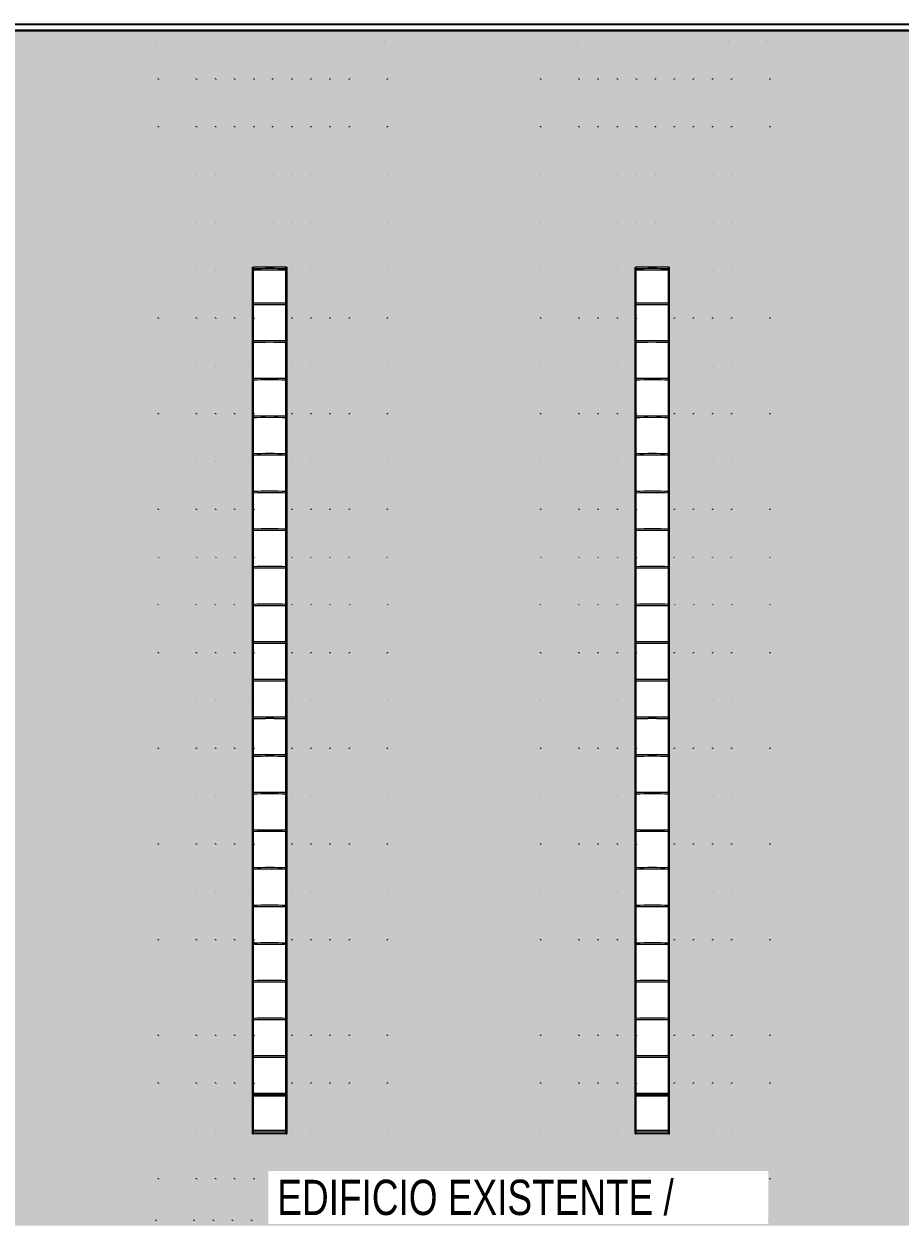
# Model space of a CAD drawing. Header units: metres. Extents: x -55 to 263, y -124 to 62.
# Drawn here: x 71.4 to 99.33, y -22.8 to 15.44 of the extents above; entities that cross this region are included whole.
import ezdxf

# ---------------------------------------------------------------- set-up
doc = ezdxf.new("R2010")
doc.units = ezdxf.units.M
doc.linetypes.add('01_Grid', pattern=[2.61, 1.8, -0.405, 0, -0.405])
for name, color, linetype, lineweight in [('0-1', 7, 'Continuous', 5), ('03EJES-1', 1, '01_Grid', 5), ('14HATCH-1', 10, 'Continuous', 5), ('29NOTAS-1', 7, 'Continuous', 5), ('53BAPS-1', 53, 'Continuous', 5), ('54ESTRUCTURA-2', 9, 'Continuous', 30), ('54ESTRUCTURA-7', 213, 'Continuous', 9), ('54ESTRUCTURA-8', 255, 'Continuous', 9), ('70LINEA-4', 255, 'Continuous', 9), ('70LINEA-5', 213, 'Continuous', 9)]:
    doc.layers.add(name, color=color, linetype=linetype, lineweight=lineweight)
doc.styles.add('Arial_1', font='arial.ttf', dxfattribs={"width": 0.75, "height": 1.125})

# ---------------------------------------------------------------- blocks, each defined once
blk = doc.blocks.new('22011_AR_rvt-1-A1 _ A250')
at = {"layer": '14HATCH-1'}
h = blk.add_hatch(color=256, dxfattribs=at)
h.paths.add_polyline_path([(194.783, -22.86), (194.93, -22.856), (194.926, -22.851), (194.92, -22.816), (194.797, -22.816), (194.787, -22.856)])
h.paths.add_polyline_path([(194.783, -15.245), (194.791, -15.254), (194.797, -15.288), (194.92, -15.288), (194.926, -15.236), (194.92, -15.201), (194.797, -15.201), (194.791, -15.236)])
h.paths.add_polyline_path([(194.783, -7.62), (194.791, -7.629), (194.797, -7.664), (194.92, -7.664), (194.926, -7.611), (194.92, -7.576), (194.797, -7.576), (194.791, -7.611)])
h.paths.add_polyline_path([(194.783, -0.005), (194.791, -0.014), (194.797, -0.048), (194.92, -0.048), (194.926, 0.004), (194.92, 0.039), (194.797, 0.039), (194.791, 0.004)])
h.paths.add_polyline_path([(194.783, 7.62), (194.791, 7.611), (194.797, 7.576), (194.92, 7.576), (194.926, 7.63), (194.92, 7.664), (194.797, 7.664), (194.791, 7.629)])
h.paths.add_polyline_path([(-12.05, -22.86), (-11.903, -22.855), (-11.908, -22.846), (-11.912, -22.816), (-12.036, -22.816), (-12.041, -22.851), (-12.05, -22.86)])
h.paths.add_polyline_path([(106.186, -22.86), (194.783, -22.855), (194.783, -22.808), (194.93, -22.808), (194.926, -15.296), (194.783, -15.296), (194.783, -15.193), (194.93, -15.193), (194.926, -7.672), (194.783, -7.672), (194.783, -7.568), (194.93, -7.568), (194.926, -0.056), (194.783, -0.056), (194.783, 0.047), (194.93, 0.047), (194.926, 7.568), (194.783, 7.568), (194.783, 7.672), (194.93, 7.672), (194.926, 14.807), (194.783, 14.807), (194.783, 14.825), (183.219, 14.825), (183.215, 13.745), (182.541, 13.745), (182.541, 15.24), (0.339, 15.24), (0.339, 13.745), (-0.339, 13.745), (-0.339, 14.825), (-11.898, 14.825), (-11.898, 14.807), (-12.05, 14.807), (-12.05, -22.808), (-11.898, -22.808), (-11.898, -22.86), (105.605, -22.86)])
h.paths.add_polyline_path([(18.467, -19.926), (17.913, -19.928), (17.727, -19.931), (17.727, 7.689), (18.165, 7.695), (18.631, 7.693), (18.827, 7.689), (18.827, -19.931), (18.468, -19.926)])
h.paths.add_polyline_path([(6.367, -19.927), (5.894, -19.926), (5.535, -19.925), (5.535, 7.689), (5.973, 7.695), (6.433, 7.693), (6.635, 7.689), (6.635, -19.931), (6.368, -19.927)])
h.paths.add_polyline_path([(30.751, -19.927), (30.278, -19.926), (29.919, -19.925), (29.919, 7.689), (30.357, 7.695), (30.817, 7.693), (31.019, 7.689), (31.019, -19.931), (30.752, -19.927)])
h.paths.add_polyline_path([(91.619, -19.926), (91.065, -19.928), (90.879, -19.928), (90.879, 7.689), (91.317, 7.695), (91.777, 7.693), (91.979, 7.689), (91.979, -19.931), (91.62, -19.926)])
h.paths.add_polyline_path([(152.579, -19.926), (152.025, -19.928), (151.839, -19.925), (151.839, 7.689), (152.277, 7.695), (152.737, 7.693), (152.939, 7.689), (152.939, -19.931), (152.58, -19.926)])
h.paths.add_polyline_path([(140.479, -19.927), (140.006, -19.926), (139.647, -19.928), (139.647, 7.689), (140.085, 7.695), (140.545, 7.693), (140.747, 7.689), (140.747, -19.931), (140.48, -19.927)])
h.paths.add_polyline_path([(42.851, -19.926), (42.297, -19.928), (42.111, -19.929), (42.111, 7.689), (42.549, 7.695), (43.009, 7.693), (43.211, 7.689), (43.211, -19.931), (42.852, -19.926)])
h.paths.add_polyline_path([(128.287, -19.927), (127.814, -19.926), (127.455, -19.925), (127.455, 7.689), (127.893, 7.695), (128.353, 7.693), (128.555, 7.689), (128.555, -19.931), (128.288, -19.927)])
h.paths.add_polyline_path([(55.043, -19.926), (54.489, -19.928), (54.303, -19.925), (54.303, 7.689), (54.741, 7.695), (55.201, 7.693), (55.403, 7.689), (55.403, -19.931), (55.044, -19.926)])
h.paths.add_polyline_path([(116.095, -19.927), (115.622, -19.926), (115.263, -19.928), (115.263, 7.689), (115.701, 7.695), (116.161, 7.693), (116.363, 7.689), (116.363, -19.931), (116.096, -19.927)])
h.paths.add_polyline_path([(67.327, -19.927), (66.854, -19.926), (66.495, -19.929), (66.495, 7.689), (66.933, 7.695), (67.393, 7.693), (67.595, 7.689), (67.595, -19.931), (67.328, -19.927)])
h.paths.add_polyline_path([(103.903, -19.927), (103.43, -19.926), (103.071, -19.925), (103.071, 7.689), (103.509, 7.695), (103.969, 7.693), (104.171, 7.689), (104.171, -19.931), (103.904, -19.927)])
h.paths.add_polyline_path([(79.519, -19.927), (79.046, -19.926), (78.687, -19.925), (78.687, 7.689), (79.125, 7.695), (79.585, 7.693), (79.787, 7.689), (79.787, -19.931), (79.52, -19.927)])
h.paths.add_polyline_path([(-6.011, -19.925), (-6.559, -19.929), (-6.657, -19.931), (-6.657, 7.689), (-6.219, 7.695), (-5.759, 7.693), (-5.557, 7.689), (-5.557, -19.931), (-5.932, -19.926), (-6.011, -19.925)])
h.paths.add_polyline_path([(177.142, -19.928), (176.606, -19.926), (176.223, -19.925), (176.223, 7.689), (176.661, 7.695), (177.121, 7.693), (177.323, 7.689), (177.323, -19.931), (177.143, -19.928)])
h.paths.add_polyline_path([(164.863, -19.927), (164.321, -19.926), (164.031, -19.927), (164.031, 7.689), (164.469, 7.695), (164.929, 7.693), (165.131, 7.689), (165.131, -19.931), (164.864, -19.927)])
h.paths.add_polyline_path([(-12.05, -15.245), (-12.041, -15.254), (-12.036, -15.288), (-11.912, -15.288), (-11.902, -15.248), (-11.898, -15.245), (-11.907, -15.236), (-11.912, -15.201), (-12.036, -15.201), (-12.045, -15.24)])
h.paths.add_polyline_path([(-12.041, -15.296), (-12.05, -15.296), (-12.05, -15.193), (-11.898, -15.193), (-11.898, -15.296), (-12.036, -15.296)])
h.paths.add_polyline_path([(-12.05, -7.62), (-12.041, -7.629), (-12.036, -7.664), (-11.912, -7.664), (-11.901, -7.623), (-11.901, -7.617), (-11.907, -7.611), (-11.912, -7.576), (-12.036, -7.576), (-12.041, -7.611)])
h.paths.add_polyline_path([(-12.05, -7.672), (-12.05, -7.568), (-11.898, -7.568), (-11.901, -7.672), (-12.041, -7.672)])
h.paths.add_polyline_path([(-12.05, -0.005), (-12.041, -0.014), (-12.036, -0.048), (-11.912, -0.048), (-11.901, -0.008), (-11.901, -0.002), (-11.907, 0.004), (-11.912, 0.039), (-12.036, 0.039), (-12.045, 0)])
h.paths.add_polyline_path([(-12.041, -0.056), (-12.05, -0.056), (-12.05, 0.047), (-11.898, 0.047), (-11.898, -0.056), (-12.036, -0.056)])
h.paths.add_polyline_path([(-12.05, 7.62), (-12.041, 7.611), (-12.036, 7.576), (-11.912, 7.576), (-11.907, 7.611), (-11.898, 7.62), (-11.907, 7.63), (-11.912, 7.664), (-12.036, 7.664), (-12.041, 7.629)])
h.paths.add_polyline_path([(-12.041, 7.568), (-12.05, 7.568), (-12.05, 7.672), (-11.898, 7.672), (-11.898, 7.568), (-12.036, 7.568)])
h.paths.add_polyline_path([(194.92, 14.815), (194.92, 14.825), (194.795, 14.825), (194.797, 14.815), (194.906, 14.815)])
h.paths.add_polyline_path([(-12.036, 14.815), (-11.912, 14.815), (-11.912, 14.825), (-12.037, 14.825)])
at = {"layer": '53BAPS-1'}
for p, q in [((0.339, 15.442), (182.541, 15.442)), ((0.339, 15.43), (182.541, 15.43)), ((0.339, 15.242), (182.541, 15.242))]:
    blk.add_line(p, q, dxfattribs=at)
at = {"layer": '54ESTRUCTURA-2'}
blk.add_line((0.339, 15.24), (182.541, 15.24), dxfattribs=at)
blk = doc.blocks.new('JN-103 - JN-103-V430-A1 _ A250')
at = {"layer": '54ESTRUCTURA-7'}
for p, q in [((173.202, -21.347), (173.202, -21.353)), ((173.223, -21.368), (173.223, -21.374)), ((174.421, -21.347), (174.421, -21.353)), ((174.442, -21.368), (174.442, -21.374)), ((175.031, -21.347), (175.031, -21.353)), ((175.052, -21.368), (175.052, -21.374)), ((175.64, -21.347), (175.64, -21.353)), ((175.661, -21.368), (175.661, -21.374)), ((176.25, -21.347), (176.25, -21.353)), ((176.271, -21.368), (176.271, -21.374)), ((176.861, -21.374), (176.861, -21.368)), ((176.882, -21.353), (176.882, -21.347)), ((177.471, -21.374), (177.471, -21.368)), ((177.492, -21.353), (177.492, -21.347)), ((178.081, -21.374), (178.081, -21.368)), ((178.102, -21.353), (178.102, -21.347)), ((178.69, -21.374), (178.69, -21.368)), ((178.711, -21.353), (178.711, -21.347)), ((179.3, -21.374), (179.3, -21.368)), ((179.321, -21.353), (179.321, -21.347)), ((180.519, -21.374), (180.519, -21.368)), ((180.54, -21.353), (180.54, -21.347))]:
    blk.add_line(p, q, dxfattribs=at)
blk = doc.blocks.new('JN-103 - JN-103-V431-A1 _ A250')
at = {"layer": '54ESTRUCTURA-7'}
for p, q in [((173.202, -19.823), (173.202, -19.824)), ((173.223, -19.844), (173.223, -19.85)), ((174.421, -19.823), (174.421, -19.824)), ((174.442, -19.844), (174.442, -19.85)), ((175.031, -19.823), (175.031, -19.824)), ((175.052, -19.844), (175.052, -19.85)), ((175.64, -19.823), (175.64, -19.824)), ((175.661, -19.844), (175.661, -19.85)), ((176.25, -19.823), (176.25, -19.824)), ((176.271, -19.844), (176.271, -19.85)), ((177.471, -19.85), (177.471, -19.844)), ((177.492, -19.824), (177.492, -19.823)), ((178.081, -19.85), (178.081, -19.844)), ((178.102, -19.824), (178.102, -19.823)), ((178.69, -19.85), (178.69, -19.844)), ((178.711, -19.824), (178.711, -19.823)), ((179.3, -19.85), (179.3, -19.844)), ((179.321, -19.824), (179.321, -19.823)), ((180.519, -19.85), (180.519, -19.844)), ((180.54, -19.824), (180.54, -19.823))]:
    blk.add_line(p, q, dxfattribs=at)
blk = doc.blocks.new('JN-103 - JN-103-V432-A1 _ A250')
at = {"layer": '54ESTRUCTURA-7'}
for p, q in [((173.202, -18.299), (173.202, -18.305)), ((173.223, -18.32), (173.223, -18.326)), ((174.421, -18.299), (174.421, -18.305)), ((174.442, -18.32), (174.442, -18.326)), ((175.031, -18.299), (175.031, -18.305)), ((175.052, -18.32), (175.052, -18.326)), ((175.64, -18.299), (175.64, -18.305)), ((175.661, -18.32), (175.661, -18.326)), ((176.25, -18.299), (176.25, -18.305)), ((176.271, -18.32), (176.271, -18.326)), ((177.471, -18.326), (177.471, -18.32)), ((177.492, -18.305), (177.492, -18.299)), ((178.081, -18.326), (178.081, -18.32)), ((178.102, -18.305), (178.102, -18.299)), ((178.69, -18.326), (178.69, -18.32)), ((178.711, -18.305), (178.711, -18.299)), ((179.3, -18.326), (179.3, -18.32)), ((179.321, -18.305), (179.321, -18.299)), ((180.519, -18.326), (180.519, -18.32)), ((180.54, -18.305), (180.54, -18.299))]:
    blk.add_line(p, q, dxfattribs=at)
blk = doc.blocks.new('JN-103 - JN-103-V433-A1 _ A250')
at = {"layer": '54ESTRUCTURA-7'}
for p, q in [((173.202, -16.775), (173.202, -16.781)), ((173.223, -16.796), (173.223, -16.802)), ((174.421, -16.775), (174.421, -16.781)), ((174.442, -16.796), (174.442, -16.802)), ((175.031, -16.775), (175.031, -16.781)), ((175.052, -16.796), (175.052, -16.802)), ((175.64, -16.775), (175.64, -16.781)), ((175.661, -16.796), (175.661, -16.802)), ((176.25, -16.775), (176.25, -16.781)), ((176.271, -16.796), (176.271, -16.802)), ((177.471, -16.802), (177.471, -16.796)), ((177.492, -16.781), (177.492, -16.775)), ((178.081, -16.802), (178.081, -16.796)), ((178.102, -16.781), (178.102, -16.775)), ((178.69, -16.802), (178.69, -16.796)), ((178.711, -16.781), (178.711, -16.775)), ((179.3, -16.802), (179.3, -16.796)), ((179.321, -16.781), (179.321, -16.775)), ((180.519, -16.802), (180.519, -16.796)), ((180.54, -16.781), (180.54, -16.775))]:
    blk.add_line(p, q, dxfattribs=at)
blk = doc.blocks.new('JN-103 - JN-103-V434-A1 _ A250')
at = {"layer": '54ESTRUCTURA-7'}
for p, q in [((173.202, -13.727), (173.202, -13.733)), ((173.223, -13.748), (173.223, -13.754)), ((174.421, -13.727), (174.421, -13.733)), ((174.442, -13.748), (174.442, -13.754)), ((175.031, -13.727), (175.031, -13.733)), ((175.052, -13.748), (175.052, -13.754)), ((175.64, -13.727), (175.64, -13.733)), ((175.661, -13.748), (175.661, -13.754)), ((176.25, -13.727), (176.25, -13.733)), ((176.271, -13.748), (176.271, -13.754)), ((177.471, -13.754), (177.471, -13.748)), ((177.492, -13.733), (177.492, -13.727)), ((178.081, -13.754), (178.081, -13.748)), ((178.102, -13.733), (178.102, -13.727)), ((178.69, -13.754), (178.69, -13.748)), ((178.711, -13.733), (178.711, -13.727)), ((179.3, -13.754), (179.3, -13.748)), ((179.321, -13.733), (179.321, -13.727)), ((180.519, -13.754), (180.519, -13.748)), ((180.54, -13.733), (180.54, -13.727))]:
    blk.add_line(p, q, dxfattribs=at)
blk = doc.blocks.new('JN-103 - JN-103-V435-A1 _ A250')
at = {"layer": '54ESTRUCTURA-7'}
for p, q in [((173.202, -12.203), (173.202, -12.209)), ((173.223, -12.224), (173.223, -12.23)), ((174.421, -12.203), (174.421, -12.209)), ((174.442, -12.224), (174.442, -12.23)), ((175.031, -12.203), (175.031, -12.209)), ((175.052, -12.224), (175.052, -12.23)), ((175.64, -12.203), (175.64, -12.209)), ((175.661, -12.224), (175.661, -12.23)), ((176.25, -12.203), (176.25, -12.209)), ((176.271, -12.224), (176.271, -12.23)), ((177.471, -12.23), (177.471, -12.224)), ((177.492, -12.209), (177.492, -12.203)), ((178.081, -12.23), (178.081, -12.224)), ((178.102, -12.209), (178.102, -12.203)), ((178.69, -12.23), (178.69, -12.224)), ((178.711, -12.209), (178.711, -12.203)), ((179.3, -12.23), (179.3, -12.224)), ((179.321, -12.209), (179.321, -12.203)), ((180.519, -12.23), (180.519, -12.224)), ((180.54, -12.209), (180.54, -12.203))]:
    blk.add_line(p, q, dxfattribs=at)
blk = doc.blocks.new('JN-103 - JN-103-V436-A1 _ A250')
at = {"layer": '54ESTRUCTURA-7'}
for p, q in [((173.202, -10.679), (173.202, -10.685)), ((173.223, -10.7), (173.223, -10.706)), ((174.421, -10.679), (174.421, -10.685)), ((174.442, -10.7), (174.442, -10.706)), ((175.031, -10.679), (175.031, -10.685)), ((175.052, -10.7), (175.052, -10.706)), ((175.64, -10.679), (175.64, -10.685)), ((175.661, -10.7), (175.661, -10.706)), ((176.25, -10.679), (176.25, -10.685)), ((176.271, -10.7), (176.271, -10.706)), ((177.471, -10.706), (177.471, -10.7)), ((177.492, -10.685), (177.492, -10.679)), ((178.081, -10.706), (178.081, -10.7)), ((178.102, -10.685), (178.102, -10.679)), ((178.69, -10.706), (178.69, -10.7)), ((178.711, -10.685), (178.711, -10.679)), ((179.3, -10.706), (179.3, -10.7)), ((179.321, -10.685), (179.321, -10.679)), ((180.519, -10.706), (180.519, -10.7)), ((180.54, -10.685), (180.54, -10.679))]:
    blk.add_line(p, q, dxfattribs=at)
blk = doc.blocks.new('JN-103 - JN-103-V437-A1 _ A250')
at = {"layer": '54ESTRUCTURA-7'}
for p, q in [((173.202, -9.155), (173.202, -9.161)), ((173.223, -9.176), (173.223, -9.182)), ((174.421, -9.155), (174.421, -9.161)), ((174.442, -9.176), (174.442, -9.182)), ((175.031, -9.155), (175.031, -9.161)), ((175.052, -9.176), (175.052, -9.182)), ((175.64, -9.155), (175.64, -9.161)), ((175.661, -9.176), (175.661, -9.182)), ((176.25, -9.155), (176.25, -9.161)), ((176.271, -9.176), (176.271, -9.182)), ((177.471, -9.182), (177.471, -9.176)), ((177.492, -9.161), (177.492, -9.155)), ((178.081, -9.182), (178.081, -9.176)), ((178.102, -9.161), (178.102, -9.155)), ((178.69, -9.182), (178.69, -9.176)), ((178.711, -9.161), (178.711, -9.155)), ((179.3, -9.182), (179.3, -9.176)), ((179.321, -9.161), (179.321, -9.155)), ((180.519, -9.182), (180.519, -9.176)), ((180.54, -9.161), (180.54, -9.155))]:
    blk.add_line(p, q, dxfattribs=at)
blk = doc.blocks.new('JN-103 - JN-103-V438-A1 _ A250')
at = {"layer": '54ESTRUCTURA-7'}
for p, q in [((173.202, -6.107), (173.202, -6.113)), ((174.421, -6.107), (174.421, -6.113)), ((175.031, -6.107), (175.031, -6.113)), ((175.64, -6.107), (175.64, -6.113)), ((176.25, -6.107), (176.25, -6.113)), ((177.492, -6.113), (177.492, -6.107)), ((178.102, -6.113), (178.102, -6.107)), ((178.711, -6.113), (178.711, -6.107)), ((179.321, -6.113), (179.321, -6.107)), ((180.54, -6.113), (180.54, -6.107)), ((173.223, -6.128), (173.223, -6.134)), ((174.442, -6.128), (174.442, -6.134)), ((175.052, -6.128), (175.052, -6.134)), ((175.661, -6.128), (175.661, -6.134)), ((176.271, -6.128), (176.271, -6.134)), ((177.471, -6.134), (177.471, -6.128)), ((178.081, -6.134), (178.081, -6.128)), ((178.69, -6.134), (178.69, -6.128)), ((179.3, -6.134), (179.3, -6.128)), ((180.519, -6.134), (180.519, -6.128))]:
    blk.add_line(p, q, dxfattribs=at)
blk = doc.blocks.new('JN-103 - JN-103-V439-A1 _ A250')
at = {"layer": '54ESTRUCTURA-7'}
for p, q in [((173.202, -4.583), (173.202, -4.589)), ((174.421, -4.583), (174.421, -4.589)), ((175.031, -4.583), (175.031, -4.589)), ((175.64, -4.583), (175.64, -4.589)), ((176.25, -4.583), (176.25, -4.589)), ((177.492, -4.589), (177.492, -4.583)), ((178.102, -4.589), (178.102, -4.583)), ((178.711, -4.589), (178.711, -4.583)), ((179.321, -4.589), (179.321, -4.583)), ((180.54, -4.589), (180.54, -4.583)), ((173.223, -4.604), (173.223, -4.61)), ((174.442, -4.604), (174.442, -4.61)), ((175.052, -4.604), (175.052, -4.61)), ((175.661, -4.604), (175.661, -4.61)), ((176.271, -4.604), (176.271, -4.61)), ((177.471, -4.61), (177.471, -4.604)), ((178.081, -4.61), (178.081, -4.604)), ((178.69, -4.61), (178.69, -4.604)), ((179.3, -4.61), (179.3, -4.604)), ((180.519, -4.61), (180.519, -4.604))]:
    blk.add_line(p, q, dxfattribs=at)
blk = doc.blocks.new('JN-103 - JN-103-V440-A1 _ A250')
at = {"layer": '54ESTRUCTURA-7'}
for p, q in [((173.202, -3.059), (173.202, -3.065)), ((174.421, -3.059), (174.421, -3.065)), ((175.031, -3.059), (175.031, -3.065)), ((175.64, -3.059), (175.64, -3.065)), ((176.25, -3.059), (176.25, -3.065)), ((177.492, -3.065), (177.492, -3.059)), ((178.102, -3.065), (178.102, -3.059)), ((178.711, -3.065), (178.711, -3.059)), ((179.321, -3.065), (179.321, -3.059)), ((180.54, -3.065), (180.54, -3.059)), ((173.223, -3.08), (173.223, -3.086)), ((174.442, -3.08), (174.442, -3.086)), ((175.052, -3.08), (175.052, -3.086)), ((175.661, -3.08), (175.661, -3.086)), ((176.271, -3.08), (176.271, -3.086)), ((177.471, -3.086), (177.471, -3.08)), ((178.081, -3.086), (178.081, -3.08)), ((178.69, -3.086), (178.69, -3.08)), ((179.3, -3.086), (179.3, -3.08)), ((180.519, -3.086), (180.519, -3.08))]:
    blk.add_line(p, q, dxfattribs=at)
blk = doc.blocks.new('JN-103 - JN-103-V441-A1 _ A250')
at = {"layer": '54ESTRUCTURA-7'}
for p, q in [((173.202, -1.535), (173.202, -1.541)), ((173.223, -1.556), (173.223, -1.562)), ((174.421, -1.535), (174.421, -1.541)), ((174.442, -1.556), (174.442, -1.562)), ((175.031, -1.535), (175.031, -1.541)), ((175.052, -1.556), (175.052, -1.562)), ((175.64, -1.535), (175.64, -1.541)), ((175.661, -1.556), (175.661, -1.562)), ((176.25, -1.535), (176.25, -1.541)), ((176.271, -1.556), (176.271, -1.562)), ((177.471, -1.562), (177.471, -1.556)), ((177.492, -1.541), (177.492, -1.535)), ((178.081, -1.562), (178.081, -1.556)), ((178.102, -1.541), (178.102, -1.535)), ((178.69, -1.562), (178.69, -1.556)), ((178.711, -1.541), (178.711, -1.535)), ((179.3, -1.562), (179.3, -1.556)), ((179.321, -1.541), (179.321, -1.535)), ((180.519, -1.562), (180.519, -1.556)), ((180.54, -1.541), (180.54, -1.535))]:
    blk.add_line(p, q, dxfattribs=at)
blk = doc.blocks.new('JN-103 - JN-103-V442-A1 _ A250')
at = {"layer": '54ESTRUCTURA-7'}
for p, q in [((173.202, 1.513), (173.202, 1.507)), ((173.223, 1.492), (173.223, 1.486)), ((174.421, 1.513), (174.421, 1.507)), ((174.442, 1.492), (174.442, 1.486)), ((175.031, 1.513), (175.031, 1.507)), ((175.052, 1.492), (175.052, 1.486)), ((175.64, 1.513), (175.64, 1.507)), ((175.661, 1.492), (175.661, 1.486)), ((176.25, 1.513), (176.25, 1.507)), ((176.271, 1.492), (176.271, 1.486)), ((177.471, 1.486), (177.471, 1.492)), ((177.492, 1.507), (177.492, 1.513)), ((178.081, 1.486), (178.081, 1.492)), ((178.102, 1.507), (178.102, 1.513)), ((178.69, 1.486), (178.69, 1.492)), ((178.711, 1.507), (178.711, 1.513)), ((179.3, 1.486), (179.3, 1.492)), ((179.321, 1.507), (179.321, 1.513)), ((180.519, 1.486), (180.519, 1.492)), ((180.54, 1.507), (180.54, 1.513))]:
    blk.add_line(p, q, dxfattribs=at)
blk = doc.blocks.new('JN-103 - JN-103-V443-A1 _ A250')
at = {"layer": '54ESTRUCTURA-7'}
for p, q in [((173.202, 3.037), (173.202, 3.031)), ((173.223, 3.016), (173.223, 3.01)), ((174.421, 3.037), (174.421, 3.031)), ((174.442, 3.016), (174.442, 3.01)), ((175.031, 3.037), (175.031, 3.031)), ((175.052, 3.016), (175.052, 3.01)), ((175.64, 3.037), (175.64, 3.031)), ((175.661, 3.016), (175.661, 3.01)), ((176.25, 3.037), (176.25, 3.031)), ((176.271, 3.016), (176.271, 3.01)), ((177.471, 3.01), (177.471, 3.016)), ((177.492, 3.031), (177.492, 3.037)), ((178.081, 3.01), (178.081, 3.016)), ((178.102, 3.031), (178.102, 3.037)), ((178.69, 3.01), (178.69, 3.016)), ((178.711, 3.031), (178.711, 3.037)), ((179.3, 3.01), (179.3, 3.016)), ((179.321, 3.031), (179.321, 3.037)), ((180.519, 3.01), (180.519, 3.016)), ((180.54, 3.031), (180.54, 3.037))]:
    blk.add_line(p, q, dxfattribs=at)
blk = doc.blocks.new('JN-103 - JN-103-V444-A1 _ A250')
at = {"layer": '54ESTRUCTURA-7'}
for p, q in [((173.202, 4.561), (173.202, 4.555)), ((173.223, 4.54), (173.223, 4.534)), ((174.421, 4.561), (174.421, 4.555)), ((174.442, 4.54), (174.442, 4.534)), ((175.031, 4.561), (175.031, 4.555)), ((175.052, 4.54), (175.052, 4.534)), ((175.64, 4.561), (175.64, 4.555)), ((175.661, 4.54), (175.661, 4.534)), ((176.25, 4.561), (176.25, 4.555)), ((176.271, 4.54), (176.271, 4.534)), ((177.471, 4.534), (177.471, 4.54)), ((177.492, 4.555), (177.492, 4.561)), ((178.081, 4.534), (178.081, 4.54)), ((178.102, 4.555), (178.102, 4.561)), ((178.69, 4.534), (178.69, 4.54)), ((178.711, 4.555), (178.711, 4.561)), ((179.3, 4.534), (179.3, 4.54)), ((179.321, 4.555), (179.321, 4.561)), ((180.519, 4.534), (180.519, 4.54)), ((180.54, 4.555), (180.54, 4.561))]:
    blk.add_line(p, q, dxfattribs=at)
blk = doc.blocks.new('JN-103 - JN-103-V445-A1 _ A250')
at = {"layer": '54ESTRUCTURA-7'}
for p, q in [((173.202, 6.085), (173.202, 6.079)), ((173.223, 6.064), (173.223, 6.058)), ((174.421, 6.085), (174.421, 6.079)), ((174.442, 6.064), (174.442, 6.058)), ((175.031, 6.085), (175.031, 6.079)), ((175.052, 6.064), (175.052, 6.058)), ((175.64, 6.085), (175.64, 6.079)), ((175.661, 6.064), (175.661, 6.058)), ((176.25, 6.085), (176.25, 6.079)), ((176.271, 6.064), (176.271, 6.058)), ((177.471, 6.058), (177.471, 6.064)), ((177.492, 6.079), (177.492, 6.085)), ((178.081, 6.058), (178.081, 6.064)), ((178.102, 6.079), (178.102, 6.085)), ((178.69, 6.058), (178.69, 6.064)), ((178.711, 6.079), (178.711, 6.085)), ((179.3, 6.058), (179.3, 6.064)), ((179.321, 6.079), (179.321, 6.085)), ((180.519, 6.058), (180.519, 6.064)), ((180.54, 6.079), (180.54, 6.085))]:
    blk.add_line(p, q, dxfattribs=at)
blk = doc.blocks.new('JN-103 - JN-103-V448-A1 _ A250')
at = {"layer": '54ESTRUCTURA-7'}
for p, q in [((75.666, 7.609), (75.666, 7.603)), ((75.687, 7.588), (75.687, 7.582)), ((76.885, 7.609), (76.885, 7.603)), ((76.906, 7.588), (76.906, 7.582)), ((77.495, 7.609), (77.495, 7.603)), ((77.516, 7.588), (77.516, 7.582)), ((78.104, 7.609), (78.104, 7.603)), ((78.125, 7.588), (78.125, 7.582)), ((78.714, 7.609), (78.714, 7.603)), ((78.735, 7.588), (78.735, 7.582)), ((79.935, 7.582), (79.935, 7.588)), ((79.956, 7.603), (79.956, 7.609)), ((80.545, 7.582), (80.545, 7.588)), ((80.566, 7.603), (80.566, 7.609)), ((81.154, 7.582), (81.154, 7.588)), ((81.175, 7.603), (81.175, 7.609)), ((81.764, 7.582), (81.764, 7.588)), ((81.785, 7.603), (81.785, 7.609)), ((82.983, 7.582), (82.983, 7.588)), ((83.004, 7.603), (83.004, 7.609))]:
    blk.add_line(p, q, dxfattribs=at)
blk = doc.blocks.new('JN-201 - JN-201-V452-A1 _ A250')
at = {"layer": '54ESTRUCTURA-7'}
for p, q in [((173.202, 10.657), (173.202, 10.651)), ((173.223, 10.636), (173.223, 10.63)), ((174.421, 10.657), (174.421, 10.651)), ((174.442, 10.636), (174.442, 10.63)), ((175.031, 10.657), (175.031, 10.651)), ((175.052, 10.636), (175.052, 10.63)), ((175.64, 10.657), (175.64, 10.651)), ((175.661, 10.636), (175.661, 10.63)), ((176.25, 10.657), (176.25, 10.651)), ((176.271, 10.636), (176.271, 10.63)), ((176.861, 10.63), (176.861, 10.636)), ((176.882, 10.651), (176.882, 10.657)), ((177.471, 10.63), (177.471, 10.636)), ((177.492, 10.651), (177.492, 10.657)), ((178.081, 10.63), (178.081, 10.636)), ((178.102, 10.651), (178.102, 10.657)), ((178.69, 10.63), (178.69, 10.636)), ((178.711, 10.651), (178.711, 10.657)), ((179.3, 10.63), (179.3, 10.636)), ((179.321, 10.651), (179.321, 10.657)), ((180.519, 10.63), (180.519, 10.636)), ((180.54, 10.651), (180.54, 10.657))]:
    blk.add_line(p, q, dxfattribs=at)
blk = doc.blocks.new('JN-201 - JN-201-V453-A1 _ A250')
at = {"layer": '54ESTRUCTURA-7'}
for p, q in [((173.202, 12.181), (173.202, 12.175)), ((173.223, 12.16), (173.223, 12.154)), ((174.421, 12.181), (174.421, 12.175)), ((174.442, 12.16), (174.442, 12.154)), ((175.031, 12.181), (175.031, 12.175)), ((175.052, 12.16), (175.052, 12.154)), ((175.64, 12.181), (175.64, 12.175)), ((175.661, 12.16), (175.661, 12.154)), ((176.25, 12.181), (176.25, 12.175)), ((176.271, 12.16), (176.271, 12.154)), ((176.861, 12.154), (176.861, 12.16)), ((176.882, 12.175), (176.882, 12.181)), ((177.471, 12.154), (177.471, 12.16)), ((177.492, 12.175), (177.492, 12.181)), ((178.081, 12.154), (178.081, 12.16)), ((178.102, 12.175), (178.102, 12.181)), ((178.69, 12.154), (178.69, 12.16)), ((178.711, 12.175), (178.711, 12.181)), ((179.3, 12.154), (179.3, 12.16)), ((179.321, 12.175), (179.321, 12.181)), ((180.519, 12.154), (180.519, 12.16)), ((180.54, 12.175), (180.54, 12.181))]:
    blk.add_line(p, q, dxfattribs=at)
blk = doc.blocks.new('JN-201 - JN-201-V454-A1 _ A250')
at = {"layer": '54ESTRUCTURA-7'}
for p, q in [((173.202, 13.704), (173.202, 13.697)), ((173.223, 13.683), (173.223, 13.677)), ((174.421, 13.704), (174.421, 13.697)), ((174.442, 13.683), (174.442, 13.677)), ((175.031, 13.704), (175.031, 13.697)), ((175.052, 13.683), (175.052, 13.677)), ((175.64, 13.704), (175.64, 13.697)), ((175.661, 13.683), (175.661, 13.677)), ((176.25, 13.704), (176.25, 13.697)), ((176.271, 13.683), (176.271, 13.677)), ((176.861, 13.677), (176.861, 13.683)), ((176.882, 13.697), (176.882, 13.704)), ((177.471, 13.677), (177.471, 13.683)), ((177.492, 13.697), (177.492, 13.704)), ((178.081, 13.677), (178.081, 13.683)), ((178.102, 13.697), (178.102, 13.704)), ((178.69, 13.677), (178.69, 13.683)), ((178.711, 13.697), (178.711, 13.704)), ((179.3, 13.677), (179.3, 13.683)), ((179.321, 13.697), (179.321, 13.704)), ((180.519, 13.677), (180.519, 13.683)), ((180.54, 13.697), (180.54, 13.704))]:
    blk.add_line(p, q, dxfattribs=at)
blk = doc.blocks.new('JN-201 - JN-201-V455-A1 _ A250')
at = {"layer": '54ESTRUCTURA-7'}
for p, q in [((173.202, 9.127), (173.202, 9.121)), ((173.223, 9.106), (173.223, 9.1)), ((174.421, 9.127), (174.421, 9.121)), ((174.442, 9.106), (174.442, 9.1)), ((175.031, 9.127), (175.031, 9.121)), ((175.052, 9.106), (175.052, 9.1)), ((175.64, 9.127), (175.64, 9.121)), ((175.661, 9.106), (175.661, 9.1)), ((176.25, 9.127), (176.25, 9.121)), ((176.271, 9.106), (176.271, 9.1)), ((176.861, 9.1), (176.861, 9.106)), ((176.882, 9.121), (176.882, 9.127)), ((177.471, 9.1), (177.471, 9.106)), ((177.492, 9.121), (177.492, 9.127)), ((178.081, 9.1), (178.081, 9.106)), ((178.102, 9.121), (178.102, 9.127)), ((178.69, 9.1), (178.69, 9.106)), ((178.711, 9.121), (178.711, 9.127)), ((179.3, 9.1), (179.3, 9.106)), ((179.321, 9.121), (179.321, 9.127)), ((180.519, 9.1), (180.519, 9.106)), ((180.54, 9.121), (180.54, 9.127))]:
    blk.add_line(p, q, dxfattribs=at)
blk = doc.blocks.new('JN-104 - JN-104-V456-A1 _ A250')
at = {"layer": '54ESTRUCTURA-7'}
for p, q in [((173.127, -22.671), (173.127, -22.677)), ((173.148, -22.691), (173.148, -22.698)), ((174.346, -22.671), (174.346, -22.677)), ((174.367, -22.691), (174.367, -22.698)), ((174.956, -22.671), (174.956, -22.677)), ((174.977, -22.691), (174.977, -22.698)), ((175.565, -22.671), (175.565, -22.677)), ((175.586, -22.691), (175.586, -22.698)), ((176.175, -22.671), (176.175, -22.677)), ((176.196, -22.691), (176.196, -22.698)), ((176.786, -22.698), (176.786, -22.691)), ((176.807, -22.677), (176.807, -22.671)), ((177.396, -22.698), (177.396, -22.691)), ((177.417, -22.677), (177.417, -22.671)), ((178.006, -22.698), (178.006, -22.691)), ((178.027, -22.677), (178.027, -22.671)), ((178.615, -22.698), (178.615, -22.691)), ((178.636, -22.677), (178.636, -22.671)), ((179.225, -22.698), (179.225, -22.691)), ((179.246, -22.677), (179.246, -22.671)), ((180.444, -22.698), (180.444, -22.691)), ((180.465, -22.677), (180.465, -22.671))]:
    blk.add_line(p, q, dxfattribs=at)
blk = doc.blocks.new('JP-401 - JP-401-V459-A1 _ A250')
at = {"layer": '54ESTRUCTURA-7'}
for p, q in [((124.434, -7.631), (124.434, -7.637)), ((125.653, -7.631), (125.653, -7.637)), ((126.263, -7.631), (126.263, -7.637)), ((126.872, -7.631), (126.872, -7.637)), ((127.482, -7.631), (127.482, -7.637)), ((128.724, -7.637), (128.724, -7.631)), ((129.334, -7.637), (129.334, -7.631)), ((129.943, -7.637), (129.943, -7.631)), ((130.553, -7.637), (130.553, -7.631)), ((131.772, -7.637), (131.772, -7.631)), ((124.455, -7.652), (124.455, -7.658)), ((125.674, -7.652), (125.674, -7.658)), ((126.284, -7.652), (126.284, -7.658)), ((126.893, -7.652), (126.893, -7.658)), ((127.503, -7.652), (127.503, -7.658)), ((128.703, -7.658), (128.703, -7.652)), ((129.313, -7.658), (129.313, -7.652)), ((129.922, -7.658), (129.922, -7.652)), ((130.532, -7.658), (130.532, -7.652)), ((131.751, -7.658), (131.751, -7.652))]:
    blk.add_line(p, q, dxfattribs=at)
blk = doc.blocks.new('JP-401 - JP-401-V460-A1 _ A250')
at = {"layer": '54ESTRUCTURA-7'}
for p, q in [((87.858, 7.609), (87.858, 7.603)), ((87.879, 7.588), (87.879, 7.582)), ((89.077, 7.609), (89.077, 7.603)), ((89.098, 7.588), (89.098, 7.582)), ((89.687, 7.609), (89.687, 7.603)), ((89.708, 7.588), (89.708, 7.582)), ((90.296, 7.609), (90.296, 7.603)), ((90.317, 7.588), (90.317, 7.582)), ((90.906, 7.609), (90.906, 7.603)), ((90.927, 7.588), (90.927, 7.582)), ((92.127, 7.582), (92.127, 7.588)), ((92.148, 7.603), (92.148, 7.609)), ((92.737, 7.582), (92.737, 7.588)), ((92.758, 7.603), (92.758, 7.609)), ((93.346, 7.582), (93.346, 7.588)), ((93.367, 7.603), (93.367, 7.609)), ((93.956, 7.582), (93.956, 7.588)), ((93.977, 7.603), (93.977, 7.609)), ((95.175, 7.582), (95.175, 7.588)), ((95.196, 7.603), (95.196, 7.609))]:
    blk.add_line(p, q, dxfattribs=at)
blk = doc.blocks.new('JP-402 - JP-402-V461-A1 _ A250')
at = {"layer": '54ESTRUCTURA-7'}
for p, q in [((124.434, -0.011), (124.434, -0.017)), ((124.455, -0.032), (124.455, -0.038)), ((125.653, -0.011), (125.653, -0.017)), ((125.674, -0.032), (125.674, -0.038)), ((126.263, -0.011), (126.263, -0.017)), ((126.284, -0.032), (126.284, -0.038)), ((126.872, -0.011), (126.872, -0.017)), ((126.893, -0.032), (126.893, -0.038)), ((127.482, -0.011), (127.482, -0.017)), ((127.503, -0.032), (127.503, -0.038)), ((128.703, -0.038), (128.703, -0.032)), ((128.724, -0.017), (128.724, -0.011)), ((129.313, -0.038), (129.313, -0.032)), ((129.334, -0.017), (129.334, -0.011)), ((129.922, -0.038), (129.922, -0.032)), ((129.943, -0.017), (129.943, -0.011)), ((130.532, -0.038), (130.532, -0.032)), ((130.553, -0.017), (130.553, -0.011)), ((131.751, -0.038), (131.751, -0.032)), ((131.772, -0.017), (131.772, -0.011))]:
    blk.add_line(p, q, dxfattribs=at)
blk = doc.blocks.new('JP-604 - JP-604-1565153-A1 _ A250')
at = {"layer": '54ESTRUCTURA-7'}
for p, q in [((154.812, 14.889), (154.812, 14.882)), ((154.832, 14.868), (154.832, 14.862)), ((156.031, 14.862), (156.031, 14.868)), ((156.052, 14.882), (156.052, 14.889))]:
    blk.add_line(p, q, dxfattribs=at)
blk = doc.blocks.new('JP-605 - JP-605-1693085-A1 _ A250')
at = {"layer": '54ESTRUCTURA-7'}
for p, q in [((148.752, 14.889), (148.752, 14.882)), ((148.773, 14.868), (148.773, 14.862)), ((149.972, 14.862), (149.972, 14.868)), ((149.993, 14.882), (149.993, 14.889))]:
    blk.add_line(p, q, dxfattribs=at)
blk = doc.blocks.new('JP-613 - JP-613-1565157-A1 _ A250')
at = {"layer": '54ESTRUCTURA-7'}
for p, q in [((167.004, 14.889), (167.004, 14.882)), ((167.024, 14.868), (167.024, 14.862)), ((168.223, 14.862), (168.223, 14.868)), ((168.244, 14.882), (168.244, 14.889))]:
    blk.add_line(p, q, dxfattribs=at)
blk = doc.blocks.new('JP-614 - JP-614-1693086-A1 _ A250')
at = {"layer": '54ESTRUCTURA-7'}
for p, q in [((160.944, 14.889), (160.944, 14.882)), ((160.965, 14.868), (160.965, 14.862)), ((162.164, 14.862), (162.164, 14.868)), ((162.185, 14.882), (162.185, 14.889))]:
    blk.add_line(p, q, dxfattribs=at)
blk = doc.blocks.new('DOMO TIPO CAÑON - DOMO TIPO CAÑON-V514-A1 _ A250')
at = {"layer": '70LINEA-5'}
for p, q in [((176.223, 7.689), (176.257, 7.69)), ((176.223, -19.931), (176.223, 7.689)), ((176.257, 7.69), (176.259, 7.69)), ((176.257, -19.931), (176.257, 7.69)), ((176.259, -19.931), (176.259, 7.69)), ((177.287, 7.69), (177.289, 7.69)), ((177.287, -19.931), (177.287, 7.69)), ((177.289, 7.69), (177.323, 7.689)), ((177.289, -19.931), (177.289, 7.69)), ((177.323, -19.931), (177.323, 7.689)), ((176.257, -19.931), (176.223, -19.931)), ((176.225, -19.932), (176.259, -19.931)), ((176.259, -19.931), (176.257, -19.931)), ((177.289, -19.931), (177.287, -19.931)), ((177.287, -19.931), (177.321, -19.932)), ((177.323, -19.931), (177.289, -19.931))]:
    blk.add_line(p, q, dxfattribs=at)
for centre, major_axis, start_param, end_param in [((176.773, 7.672), (0.778, 0), 0.844123, 2.297481), ((176.773, 7.622), (0.778, 0), 0.844123, 2.297481), ((176.773, 7.622), (0.775, 0), 0.840815, 2.30079), ((176.773, 7.575), (0.775, 0), 0.840815, 2.30079), ((176.773, 7.572), (0.775, 0), 0.844369, 2.30079), ((176.773, 6.523), (0.778, 0), 0.844123, 2.297481), ((176.773, 6.473), (0.778, 0), 0.844123, 2.297481), ((176.773, 6.473), (0.775, 0), 0.844369, 2.30079), ((176.773, 5.323), (0.778, 0), 0.844123, 2.297481), ((176.773, 5.273), (0.778, 0), 0.844123, 2.297481), ((176.773, 5.273), (0.775, 0), 0.844369, 2.30079), ((176.773, 4.124), (0.778, 0), 0.844123, 2.297481), ((176.773, 4.074), (0.778, 0), 0.844123, 2.297481), ((176.773, 4.074), (0.775, 0), 0.844369, 2.30079), ((176.773, 2.925), (0.778, 0), 0.844123, 2.297481), ((176.773, 2.875), (0.778, 0), 0.844123, 2.297481), ((176.773, 2.875), (0.775, 0), 0.844369, 2.30079), ((176.773, 1.725), (0.778, 0), 0.844123, 2.297481), ((176.773, 1.675), (0.778, 0), 0.844123, 2.297481), ((176.773, 1.675), (0.775, 0), 0.844369, 2.30079), ((176.773, 0.526), (0.778, 0), 0.844123, 2.297481), ((176.773, 0.476), (0.778, 0), 0.844123, 2.297481), ((176.773, 0.476), (0.775, 0), 0.844369, 2.30079), ((176.773, -0.674), (0.778, 0), 0.844123, 2.297481), ((176.773, -0.724), (0.778, 0), 0.844123, 2.297481), ((176.773, -0.724), (0.775, 0), 0.844369, 2.30079), ((176.773, -1.873), (0.778, 0), 0.844123, 2.297481), ((176.773, -1.923), (0.778, 0), 0.844123, 2.297481), ((176.773, -1.923), (0.775, 0), 0.844369, 2.30079), ((176.773, -3.073), (0.778, 0), 0.844123, 2.297481), ((176.773, -3.123), (0.778, 0), 0.844123, 2.297481), ((176.773, -3.123), (0.775, 0), 0.844369, 2.30079), ((176.773, -4.272), (0.778, 0), 0.844123, 2.297481), ((176.773, -4.322), (0.778, 0), 0.844123, 2.297481), ((176.773, -4.322), (0.775, 0), 0.844369, 2.30079), ((176.773, -5.472), (0.778, 0), 0.844123, 2.297481), ((176.773, -5.522), (0.778, 0), 0.844123, 2.297481), ((176.773, -5.522), (0.775, 0), 0.844369, 2.30079), ((176.773, -6.671), (0.778, 0), 0.844123, 2.297481), ((176.773, -6.721), (0.778, 0), 0.844123, 2.297481), ((176.773, -6.721), (0.775, 0), 0.844369, 2.30079), ((176.773, -7.871), (0.778, 0), 0.844123, 2.297481), ((176.773, -7.921), (0.778, 0), 0.844123, 2.297481), ((176.773, -7.921), (0.775, 0), 0.844369, 2.30079), ((176.773, -9.07), (0.778, 0), 0.844123, 2.297481), ((176.773, -9.12), (0.778, 0), 0.844123, 2.297481), ((176.773, -9.12), (0.775, 0), 0.844369, 2.30079), ((176.773, -10.27), (0.778, 0), 0.844123, 2.297481), ((176.773, -10.319), (0.778, 0), 0.844123, 2.297481), ((176.773, -10.319), (0.775, 0), 0.844369, 2.30079), ((176.773, -11.469), (0.778, 0), 0.844123, 2.297481), ((176.773, -11.519), (0.778, 0), 0.844123, 2.297481), ((176.773, -11.519), (0.775, 0), 0.844369, 2.30079), ((176.773, -12.668), (0.778, 0), 0.844123, 2.297481), ((176.773, -12.718), (0.778, 0), 0.844123, 2.297481), ((176.773, -12.718), (0.775, 0), 0.844369, 2.30079), ((176.773, -13.868), (0.778, 0), 0.844123, 2.297481), ((176.773, -13.918), (0.778, 0), 0.844123, 2.297481), ((176.773, -13.918), (0.775, 0), 0.844369, 2.30079), ((176.773, -15.067), (0.778, 0), 0.844123, 2.297481), ((176.773, -15.117), (0.778, 0), 0.844123, 2.297481), ((176.773, -15.117), (0.775, 0), 0.844369, 2.30079), ((176.773, -16.267), (0.778, 0), 0.844123, 2.297481), ((176.773, -16.317), (0.778, 0), 0.844123, 2.297481), ((176.773, -16.317), (0.775, 0), 0.844369, 2.30079), ((176.773, -17.466), (0.778, 0), 0.844123, 2.297481), ((176.773, -17.516), (0.778, 0), 0.844123, 2.297481), ((176.773, -17.516), (0.775, 0), 0.844369, 2.30079), ((176.773, -18.666), (0.778, 0), 0.844123, 2.297481), ((176.773, -18.699), (0.778, 0), 0.844123, 2.297481), ((176.773, -18.716), (0.778, 0), 0.844123, 2.297481), ((176.773, -18.749), (0.778, 0), 0.844123, 2.297481), ((176.773, -18.749), (0.775, 0), 0.844369, 2.30079), ((176.773, -19.845), (0.775, 0), 0.844369, 2.30079), ((176.773, -19.848), (0.775, 0), 0.844369, 2.30079), ((176.773, -19.898), (0.778, 0), 0.844123, 2.297481), ((176.773, -19.948), (0.778, 0), 0.8261, 2.315808), ((176.773, -19.948), (0.775, 0), 0.826258, 2.315652), ((176.773, -19.948), (0.775, 0), 0.826258, 2.315652), ((176.773, -19.948), (0.769, 0), 0.826577, 2.315335)]:
    blk.add_ellipse(centre, major_axis=major_axis, ratio=0.029987, start_param=start_param, end_param=end_param, dxfattribs=at)
blk = doc.blocks.new('22011_ST_rvt-1-A1 _ A250')
at = {"layer": '54ESTRUCTURA-8'}
for name, p in [('JP-614 - JP-614-1693086-A1 _ A250', (-85.344, 0)), ('JP-613 - JP-613-1565157-A1 _ A250', (-85.344, 0)), ('JP-605 - JP-605-1693085-A1 _ A250', (-60.96, 0)), ('JP-604 - JP-604-1565153-A1 _ A250', (-60.96, 0)), ('JN-201 - JN-201-V454-A1 _ A250', (-97.536, 0)), ('JN-201 - JN-201-V454-A1 _ A250', (-85.344, 0)), ('JN-201 - JN-201-V453-A1 _ A250', (-97.536, 0)), ('JN-201 - JN-201-V453-A1 _ A250', (-85.344, 0)), ('JN-201 - JN-201-V452-A1 _ A250', (-97.536, 0)), ('JN-201 - JN-201-V452-A1 _ A250', (-85.344, 0)), ('JN-201 - JN-201-V455-A1 _ A250', (-97.536, 0)), ('JN-201 - JN-201-V455-A1 _ A250', (-85.344, 0)), ('JN-103 - JN-103-V448-A1 _ A250', (0, 0)), ('JP-401 - JP-401-V460-A1 _ A250', (0, 0)), ('JN-103 - JN-103-V445-A1 _ A250', (-97.536, 0)), ('JN-103 - JN-103-V445-A1 _ A250', (-85.344, 0)), ('JN-103 - JN-103-V444-A1 _ A250', (-97.536, 0)), ('JN-103 - JN-103-V444-A1 _ A250', (-85.344, 0)), ('JN-103 - JN-103-V443-A1 _ A250', (-97.536, 0)), ('JN-103 - JN-103-V443-A1 _ A250', (-85.344, 0)), ('JN-103 - JN-103-V442-A1 _ A250', (-97.536, 0)), ('JN-103 - JN-103-V442-A1 _ A250', (-85.344, 0)), ('JP-402 - JP-402-V461-A1 _ A250', (-48.768, 0)), ('JP-402 - JP-402-V461-A1 _ A250', (-36.576, 0)), ('JN-103 - JN-103-V441-A1 _ A250', (-97.536, 0)), ('JN-103 - JN-103-V441-A1 _ A250', (-85.344, 0)), ('JN-103 - JN-103-V440-A1 _ A250', (-97.536, 0)), ('JN-103 - JN-103-V440-A1 _ A250', (-85.344, 0)), ('JN-103 - JN-103-V439-A1 _ A250', (-97.536, 0)), ('JN-103 - JN-103-V439-A1 _ A250', (-85.344, 0)), ('JN-103 - JN-103-V438-A1 _ A250', (-97.536, 0)), ('JN-103 - JN-103-V438-A1 _ A250', (-85.344, 0)), ('JP-401 - JP-401-V459-A1 _ A250', (-48.768, 0)), ('JP-401 - JP-401-V459-A1 _ A250', (-36.576, 0)), ('JN-103 - JN-103-V437-A1 _ A250', (-97.536, 0)), ('JN-103 - JN-103-V437-A1 _ A250', (-85.344, 0)), ('JN-103 - JN-103-V436-A1 _ A250', (-97.536, 0)), ('JN-103 - JN-103-V436-A1 _ A250', (-85.344, 0)), ('JN-103 - JN-103-V435-A1 _ A250', (-97.536, 0)), ('JN-103 - JN-103-V435-A1 _ A250', (-85.344, 0)), ('JN-103 - JN-103-V434-A1 _ A250', (-97.536, 0)), ('JN-103 - JN-103-V434-A1 _ A250', (-85.344, 0)), ('JN-103 - JN-103-V433-A1 _ A250', (-97.536, 0)), ('JN-103 - JN-103-V433-A1 _ A250', (-85.344, 0)), ('JN-103 - JN-103-V432-A1 _ A250', (-97.536, 0)), ('JN-103 - JN-103-V432-A1 _ A250', (-85.344, 0)), ('JN-103 - JN-103-V431-A1 _ A250', (-97.536, 0)), ('JN-103 - JN-103-V431-A1 _ A250', (-85.344, 0)), ('JN-103 - JN-103-V430-A1 _ A250', (-97.536, 0)), ('JN-103 - JN-103-V430-A1 _ A250', (-85.344, 0)), ('JN-104 - JN-104-V456-A1 _ A250', (-97.536, 0)), ('JN-104 - JN-104-V456-A1 _ A250', (-85.344, 0))]:
    blk.add_blockref(name, p, dxfattribs=at)
at = {"layer": '70LINEA-4'}
for p in [(-97.536, 0), (-85.344, 0)]:
    blk.add_blockref('DOMO TIPO CAÑON - DOMO TIPO CAÑON-V514-A1 _ A250', p, dxfattribs=at)

msp = doc.modelspace()

# ---------------------------------------------------------------- linework, layer by layer
at = {"layer": '03EJES-1'}
msp.add_line((195.072, 15.242), (-50.456, 15.242), dxfattribs=at)

# ---------------------------------------------------------------- block references
at = {"layer": '0-1'}
for name in ['22011_AR_rvt-1-A1 _ A250', '22011_ST_rvt-1-A1 _ A250']:
    msp.add_blockref(name, (0, 0), dxfattribs=at)

# ---------------------------------------------------------------- next in the draw order: texts
at = {"layer": '29NOTAS-1', "insert": (79.477, -21.393), "char_height": 1.125, "width": 15.36835, "attachment_point": 1, "style": 'Arial_1', "bg_fill": 3, "box_fill_scale": 1.25, "bg_fill_color": 256, "bg_fill_true_color": 13158600, "bg_fill_transparency": 0}
msp.add_mtext('EDIFICIO EXISTENTE /', dxfattribs=at)

doc.saveas('drawing.dxf')
